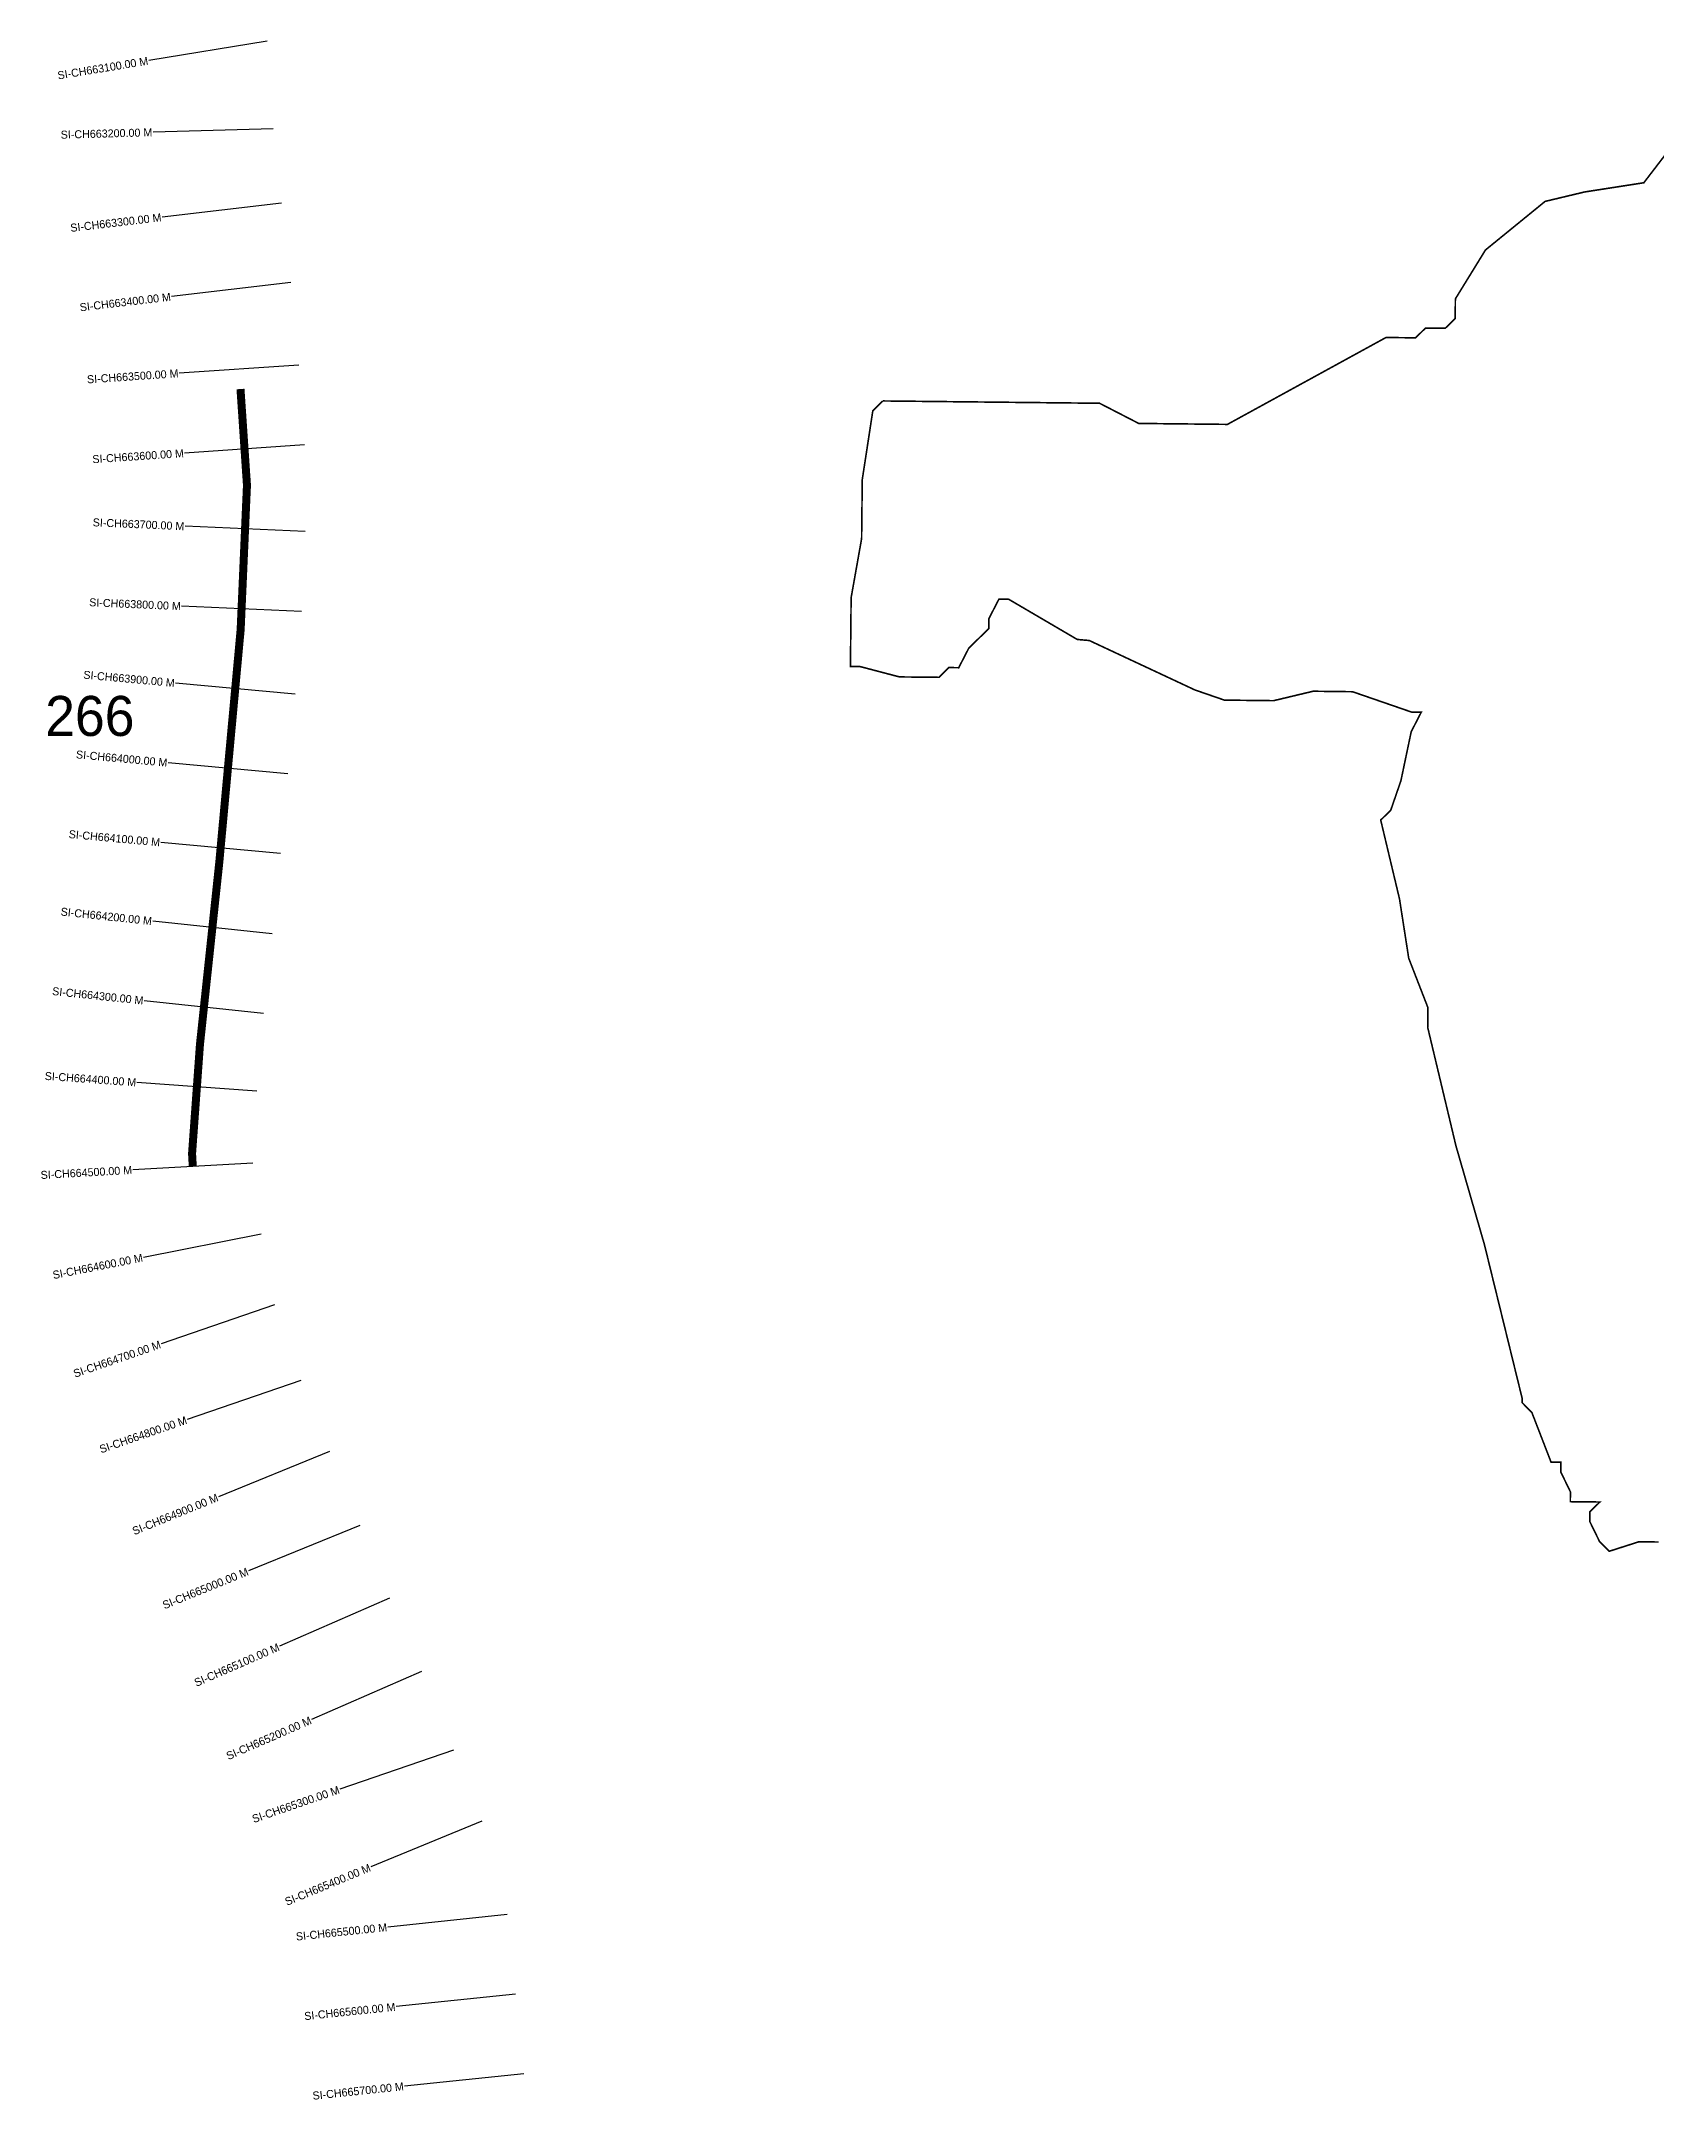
# Model space of a CAD drawing. Header units: metres. Extents: x 334872 to 339711, y 1780086 to 1782798.
# Drawn here: x 334872 to 336890, y 1780086 to 1782659 of the extents above; entities that cross this region are included whole.
import ezdxf
from ezdxf.enums import TextEntityAlignment as Align

# ---------------------------------------------------------------- set-up
doc = ezdxf.new("R2010")
doc.units = ezdxf.units.M
for name, color, linetype in [('ARTIFICIALLY PROTECTED', 4, 'Continuous'), ('CS', 134, 'Continuous'), ('CSMark', 6, 'Continuous')]:
    doc.layers.add(name, color=color, linetype=linetype)

msp = doc.modelspace()

# ---------------------------------------------------------------- linework, layer by layer
at = {"color": 6, "const_width": 2}
for points in [[(335923.2, 1782209.7), (336194, 1782206.8), (336242.9, 1782181.6), (336353.7, 1782180.4), (336551.8, 1782289), (336588.7, 1782288.6), (336601.2, 1782300.8), (336625.8, 1782300.5), (336638.2, 1782312.7), (336638.5, 1782337.3), (336676.1, 1782398.4), (336750.6, 1782459.1), (336800, 1782470.9), (336873.9, 1782482.4), (336911.4, 1782531.3)], [(336892.3, 1780783.6), (336867.7, 1780783.9), (336830.6, 1780772), (336818.5, 1780784.4), (336806.4, 1780809.2), (336806.4, 1780821.4), (336819, 1780833.6), (336782.1, 1780834), (336782.2, 1780846.3), (336770.2, 1780871.1), (336770.3, 1780883.4), (336758, 1780883.5), (336734.1, 1780945.3), (336721.9, 1780957.8), (336722, 1780962.8), (336674.8, 1781155.2), (336639.2, 1781278.7), (336603.9, 1781426.8), (336604.2, 1781451.4), (336580.2, 1781513.2), (336568.7, 1781587.2), (336545.2, 1781685.9), (336557.7, 1781698.1), (336570.4, 1781734.9), (336583.3, 1781796.3), (336595.9, 1781820.8), (336583.6, 1781820.9), (336510, 1781846.3), (336460.8, 1781846.9), (336411.4, 1781835.1), (336349.9, 1781835.8), (336313.1, 1781848.5), (336181.1, 1781910.3), (336166.1, 1781911.6), (336080.5, 1781961.8), (336068.2, 1781961.9), (336055.6, 1781937.5), (336055.5, 1781925.1), (336030.6, 1781900.8), (336018, 1781876.3), (336005.7, 1781876.5), (335993.3, 1781864.3), (335944, 1781864.8), (335894.9, 1781877.7), (335882.7, 1781877.8), (335883.6, 1781963.9), (335896.7, 1782037.7), (335897.5, 1782111.5), (335910.7, 1782197.5), (335923.2, 1782209.7)]]:
    msp.add_lwpolyline(points, dxfattribs=at)
at = {"layer": 'ARTIFICIALLY PROTECTED', "const_width": 10, "flags": 128}
msp.add_lwpolyline([(335120.7, 1782224.6), (335128.8, 1782104.3), (335120.9, 1781923.7), (335104.1, 1781740.9), (335094.2, 1781632.8), (335070.1, 1781405.7), (335060.2, 1781269.1), (335061.1, 1781253)], dxfattribs=at)
at = {"layer": 'CS'}
for p, q in [((335154.2, 1782659.3), (335006.2, 1782635.1)), ((335161.5, 1782549.6), (335011.5, 1782545.6)), ((335171.8, 1782457), (335022.8, 1782439.4)), ((335183.5, 1782357.7), (335034.6, 1782340.1)), ((335193.8, 1782254.5), (335044.2, 1782244.4)), ((335200.5, 1782154.7), (335050.9, 1782144.6)), ((335201.3, 1782046.6), (335051.5, 1782053.1)), ((335197, 1781946.6), (335047.1, 1781953.2)), ((335188.9, 1781843.4), (335039.5, 1781857.1)), ((335179.7, 1781743.8), (335030.3, 1781757.5)), ((335170.5, 1781644.2), (335021.2, 1781657.9)), ((335160.1, 1781543.7), (335011, 1781559.5)), ((335149.6, 1781444.2), (335000.4, 1781460.1)), ((335141, 1781347.2), (334991.4, 1781357.9)), ((335136, 1781257), (334986.3, 1781248.6)), ((335146.7, 1781168.2), (334999.5, 1781139.3)), ((335163.4, 1781080.1), (335021.5, 1781031.2)), ((335195.9, 1780985.5), (335054.1, 1780936.7)), ((335232.1, 1780896.7), (335093.2, 1780840.2)), ((335269.8, 1780804.1), (335130.8, 1780747.6)), ((335307, 1780713.3), (335169.6, 1780653.3)), ((335347, 1780621.7), (335209.5, 1780561.7)), ((335386.7, 1780523.4), (335244.8, 1780474.6)), ((335422.1, 1780434.8), (335283.5, 1780377.5)), ((335454, 1780318), (335304.8, 1780302.4)), ((335464.4, 1780218.5), (335315.2, 1780202.9)), ((335474.8, 1780119.1), (335325.6, 1780103.5))]:
    msp.add_line(p, q, dxfattribs=at)

# ---------------------------------------------------------------- texts
at = {"insert": (334876.7, 1781841), "char_height": 50, "attachment_point": 1}
msp.add_mtext_dynamic_manual_height_columns('266', width=84.374, gutter_width=1, heights=[74.2], dxfattribs=at)
at = {"layer": 'CSMark'}
for s, rotation, p in [('SI-CH663100.00 M', 9.3148, (335005.2, 1782634.9)), ('SI-CH663200.00 M', 1.5393, (335010.5, 1782545.5)), ('SI-CH663300.00 M', 6.7425, (335021.8, 1782439.3)), ('SI-CH663400.00 M', 6.7425, (335033.6, 1782340)), ('SI-CH663500.00 M', 3.8611, (335043.2, 1782244.3)), ('SI-CH663600.00 M', 3.8611, (335049.9, 1782144.5)), ('SI-CH663700.00 M', 357.5141, (335050.5, 1782053.1)), ('SI-CH663800.00 M', 357.5141, (335046.1, 1781953.2)), ('SI-CH663900.00 M', 354.7442, (335038.5, 1781857.2)), ('SI-CH664000.00 M', 354.7442, (335029.3, 1781757.6)), ('SI-CH664100.00 M', 354.7442, (335020.2, 1781658)), ('SI-CH664200.00 M', 353.9376, (335010, 1781559.6)), ('SI-CH664300.00 M', 353.9376, (334999.4, 1781460.2)), ('SI-CH664400.00 M', 355.8853, (334990.4, 1781358)), ('SI-CH664500.00 M', 3.1814, (334985.3, 1781248.6)), ('SI-CH664600.00 M', 11.0915, (334998.5, 1781139.1)), ('SI-CH664700.00 M', 19.0039, (335020.6, 1781030.9)), ('SI-CH664800.00 M', 19.0039, (335053.2, 1780936.4)), ('SI-CH664900.00 M', 22.1388, (335092.2, 1780839.8)), ('SI-CH665000.00 M', 22.1388, (335129.9, 1780747.2)), ('SI-CH665100.00 M', 23.567, (335168.6, 1780652.9)), ('SI-CH665200.00 M', 23.567, (335208.6, 1780561.3)), ('SI-CH665300.00 M', 18.9837, (335243.9, 1780474.3)), ('SI-CH665400.00 M', 22.451, (335282.6, 1780377.2)), ('SI-CH665500.00 M', 5.9724, (335303.8, 1780302.3)), ('SI-CH665600.00 M', 5.9724, (335314.2, 1780202.8)), ('SI-CH665700.00 M', 5.9724, (335324.6, 1780103.4))]:
    msp.add_text(s, height=10, rotation=rotation, dxfattribs=at).set_placement(p, align=Align.MIDDLE_RIGHT)

doc.saveas('drawing.dxf')
